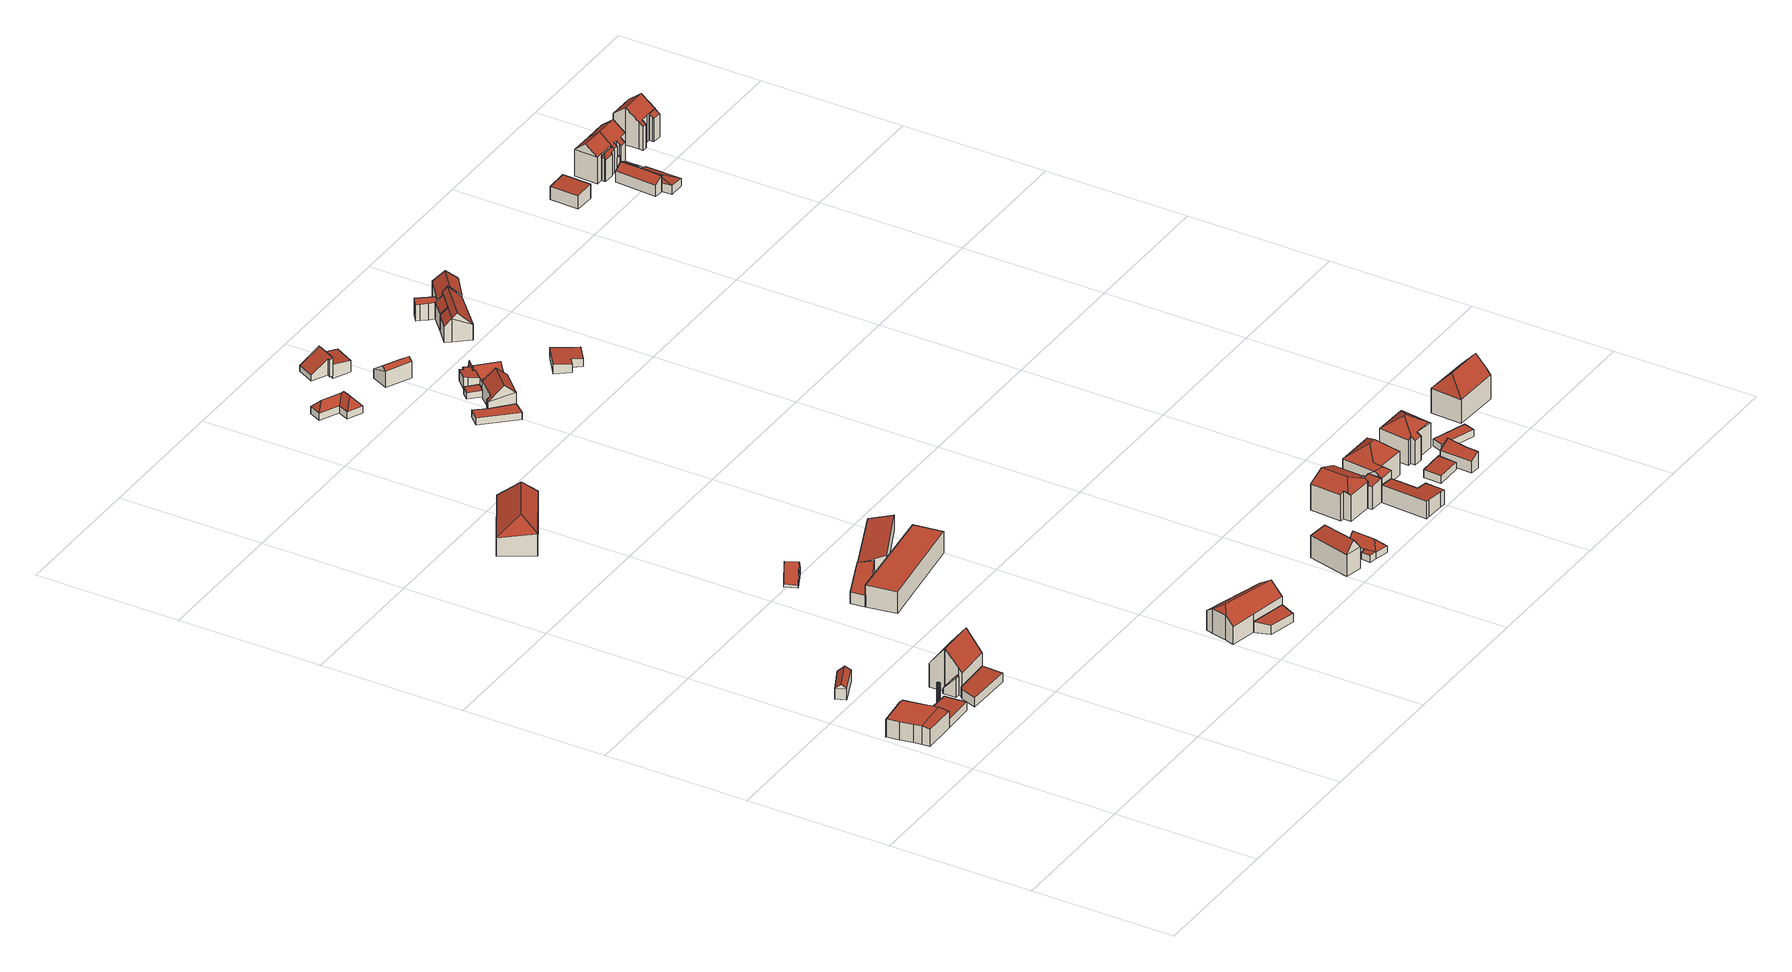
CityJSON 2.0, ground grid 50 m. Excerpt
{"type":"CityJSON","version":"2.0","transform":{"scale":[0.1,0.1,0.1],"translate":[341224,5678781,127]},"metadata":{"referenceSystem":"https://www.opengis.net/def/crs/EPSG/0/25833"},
"CityObjects":{
"building1":{"type":"Building","attributes":{"Gemeindeschluessel":14729160,"Geometrietyp2DReferenz":"3000","function":"31001_9998","roofType":"9999"},"children":["building1-1","building1-2"]},
"building1-1":{"type":"BuildingPart","attributes":{"Dachtyp_tdc":"tdcCutGableRoof","Dachneigung":0.844,"QualitaetDacherkennung":66,"Geometrietyp2DReferenz":"3000","roofType":"9999","measuredHeight":6.69},"parents":["building1"],"geometry":[{"type":"MultiSurface","lod":"2","boundaries":[[[0,1,2,3,4]],[[1,5,6,2]],[[5,7,8,6]],[[7,9,10,8]],[[9,11,12,10]],[[11,13,14,12]],[[13,15,16,14]],[[15,17,18,16]],[[17,19,20,21,18]],[[17,15,13,11]],[[5,1,0,22]],[[11,9,7,5,22,19,17]],[[3,2,6,8,10,12,14,16,18,21,23]],[[24,20,19,22]],[[23,21,20,24]],[[0,4,24,22]],[[23,24,4,3]]],"semantics":{"surfaces":[{"type":"WallSurface"},{"type":"RoofSurface"},{"type":"GroundSurface"},{"type":"ClosureSurface"}],"values":[0,0,0,0,0,0,0,0,0,1,1,1,2,0,3,0,3]}}]},
"building1-2":{"type":"BuildingPart","attributes":{"Dachtyp_tdc":"tdcPolyFlatRoof","Dachneigung":7.13,"QualitaetDacherkennung":91,"Geometrietyp2DReferenz":"3000","roofType":"2100","measuredHeight":4},"parents":["building1"],"geometry":[{"type":"MultiSurface","lod":"2","boundaries":[[[20,25,26,21]],[[25,27,28,26]],[[27,4,3,28]],[[27,25,20,24,4]],[[3,23,21,26,28]],[[21,23,24,20]],[[23,3,4,24]]],"semantics":{"surfaces":[{"type":"WallSurface"},{"type":"RoofSurface"},{"type":"GroundSurface"},{"type":"ClosureSurface"}],"values":[0,0,0,1,2,3,3]}}]},
"building2":{"type":"Building","attributes":{"BodenHoehe":128.63,"gemHoehe":0,"BauwerkHoehe":8,"Breite":1,"Gemeindeschluessel":"14729160","Geometrietyp2DReferenz":"3000","function":"51002_1290","measuredHeight":8},"geometry":[{"type":"MultiSurface","lod":"2","boundaries":[[[29,30,31]],[[29,31,32]],[[29,32,33]],[[29,33,34]],[[29,34,35]],[[29,35,36]],[[29,36,37]],[[29,37,38]],[[29,38,39]],[[29,39,40]],[[29,40,41]],[[29,42,43]],[[29,43,44]],[[29,44,45]],[[29,45,30]],[[29,46,47]],[[29,47,48]],[[29,48,42]],[[47,49,50]],[[46,29,51]],[[46,51,49]],[[29,41,52]],[[29,52,51]],[[41,40,53]],[[41,53,52]],[[40,39,54]],[[40,54,53]],[[39,38,55]],[[39,55,54]],[[38,37,56]],[[38,56,55]],[[37,36,57]],[[37,57,56]],[[36,35,58]],[[36,58,57]],[[35,34,59]],[[35,59,58]],[[34,33,60]],[[34,60,59]],[[33,32,61]],[[33,61,60]],[[32,31,62]],[[32,62,61]],[[31,30,63]],[[31,63,62]],[[30,45,64]],[[30,64,63]],[[45,44,65]],[[45,65,64]],[[44,43,66]],[[44,66,65]],[[43,42,67]],[[43,67,66]],[[42,48,68]],[[42,68,67]],[[48,47,50]],[[48,50,68]],[[47,46,49]],[[68,50,49]],[[68,49,51]],[[68,51,52]],[[68,52,53]],[[68,53,54]],[[68,54,55]],[[68,55,56]],[[68,56,57]],[[68,57,58]],[[68,58,59]],[[68,59,60]],[[68,60,61]],[[68,61,62]],[[68,62,63]],[[68,63,64]],[[68,64,65]],[[68,65,66]],[[68,66,67]]],"semantics":{"surfaces":[{"type":"RoofSurface"},{"type":"WallSurface"},{"type":"GroundSurface"}],"values":[0,0,0,0,0,0,0,0,0,0,0,0,0,0,0,0,0,0,1,1,1,1,1,1,1,1,1,1,1,1,1,1,1,1,1,1,1,1,1,1,1,1,1,1,1,1,1,1,1,1,1,1,1,1,1,1,1,1,2,2,2,2,2,2,2,2,2,2,2,2,2,2,2,2,2,2]}}]},
"building3":{"type":"Building","attributes":{"Dachtyp_tdc":"tdcGableRoof","Gemeindeschluessel":14729160,"Dachneigung":38.6,"QualitaetDacherkennung":71,"Geometrietyp2DReferenz":"3000","function":"31001_9998","roofType":"3100","measuredHeight":5.24},"geometry":[{"type":"MultiSurface","lod":"2","boundaries":[[[69,70,71,72]],[[70,73,74,71]],[[73,75,76,74]],[[75,69,72,76]],[[73,70,77]],[[69,75,78]],[[70,69,78,77]],[[75,73,77,78]],[[72,71,74,76]]],"semantics":{"surfaces":[{"type":"WallSurface"},{"type":"RoofSurface"},{"type":"GroundSurface"}],"values":[0,0,0,0,0,0,1,1,2]}}]},
"building4":{"type":"Building","attributes":{"Dachtyp_tdc":"tdcGableRoof","Gemeindeschluessel":14729160,"Dachneigung":51.93,"QualitaetDacherkennung":9,"Geometrietyp2DReferenz":"3000","function":"31001_9998","roofType":"3100","measuredHeight":7.15},"geometry":[{"type":"MultiSurface","lod":"2","boundaries":[[[79,80,81,82]],[[80,83,84,81]],[[83,85,86,84]],[[85,79,82,86]],[[83,80,87]],[[79,85,88]],[[80,79,88,87]],[[85,83,87,88]],[[82,81,84,86]]],"semantics":{"surfaces":[{"type":"WallSurface"},{"type":"RoofSurface"},{"type":"GroundSurface"}],"values":[0,0,0,0,0,0,1,1,2]}}]},
"building5":{"type":"Building","attributes":{"Dachtyp_tdc":"tdcPolyFlatRoof","Gemeindeschluessel":14729160,"Dachneigung":2.95,"QualitaetDacherkennung":81,"Geometrietyp2DReferenz":"3000","function":"31001_9998","roofType":"2100","measuredHeight":3.6},"geometry":[{"type":"MultiSurface","lod":"2","boundaries":[[[89,90,91,92]],[[90,93,94,91]],[[93,95,96,94]],[[95,97,98,96]],[[97,99,100,98]],[[99,89,92,100]],[[99,97,95,93,90,89]],[[92,91,94,96,98,100]]],"semantics":{"surfaces":[{"type":"WallSurface"},{"type":"RoofSurface"},{"type":"GroundSurface"}],"values":[0,0,0,0,0,0,1,2]}}]},
"building6":{"type":"Building","attributes":{"Dachtyp_tdc":"tdcGableRoof","Gemeindeschluessel":14729160,"Dachneigung":50.91,"QualitaetDacherkennung":40,"Geometrietyp2DReferenz":"3000","function":"31001_9998","roofType":"3100","measuredHeight":15.41},"geometry":[{"type":"MultiSurface","lod":"2","boundaries":[[[101,102,103,104]],[[102,105,106,103]],[[105,107,108,106]],[[107,109,110,108]],[[109,111,112,110]],[[111,113,114,112]],[[113,115,116,114]],[[115,101,104,116]],[[111,109,107,105,102]],[[102,101,115,113,111]],[[104,103,106,108,110,112,114,116]]],"semantics":{"surfaces":[{"type":"WallSurface"},{"type":"RoofSurface"},{"type":"GroundSurface"}],"values":[0,0,0,0,0,0,0,0,1,1,2]}}]},
"building7":{"type":"Building","attributes":{"Dachtyp_tdc":"tdcHipAndGableRoof","Gemeindeschluessel":14729160,"Dachneigung":33.12,"QualitaetDacherkennung":30,"Geometrietyp2DReferenz":"3000","function":"31001_9998","roofType":"5000","measuredHeight":11.39},"geometry":[{"type":"MultiSurface","lod":"2","boundaries":[[[117,118,119,120]],[[118,121,122,119]],[[121,123,124,122]],[[123,117,120,124]],[[121,118,125]],[[117,123,126]],[[118,117,126,125]],[[123,121,125,126]],[[120,119,122,124]]],"semantics":{"surfaces":[{"type":"WallSurface"},{"type":"RoofSurface"},{"type":"GroundSurface"}],"values":[0,0,0,0,1,0,1,1,2]}}]},
"building8":{"type":"Building","attributes":{"Dachtyp_tdc":"tdcGableRoof","Gemeindeschluessel":14729160,"Dachneigung":62.57,"QualitaetDacherkennung":7,"Geometrietyp2DReferenz":"3000","function":"31001_9998","roofType":"3100","measuredHeight":7.2},"geometry":[{"type":"MultiSurface","lod":"2","boundaries":[[[127,128,129,130]],[[128,131,132,129]],[[131,133,134,132]],[[133,127,130,134]],[[131,128,135]],[[127,133,136]],[[128,127,136,135]],[[133,131,135,136]],[[130,129,132,134]]],"semantics":{"surfaces":[{"type":"WallSurface"},{"type":"RoofSurface"},{"type":"GroundSurface"}],"values":[0,0,0,0,0,0,1,1,2]}}]},
"building9":{"type":"Building","attributes":{"Gemeindeschluessel":14729160,"Geometrietyp2DReferenz":"3000","function":"31001_3211","roofType":"9999"},"children":["building9-1","building9-2"]},
"building9-1":{"type":"BuildingPart","attributes":{"Dachtyp_tdc":"tdcGableAndHippedGRoof","Dachneigung":39.33,"QualitaetDacherkennung":55,"Geometrietyp2DReferenz":"3000","roofType":"9999","measuredHeight":10.84},"parents":["building9"],"geometry":[{"type":"MultiSurface","lod":"2","boundaries":[[[137,138,139,140]],[[138,141,142,143,139]],[[144,145,146,147,148]],[[145,149,150,146]],[[149,151,152,150]],[[151,153,154,152]],[[153,155,156,154]],[[155,137,140,156]],[[151,149,157]],[[149,145,144,141,138,157]],[[138,137,155,153,151,157]],[[140,139,143,147,146,150,152,154,156]],[[144,148,142,141]],[[148,147,143,142]]],"semantics":{"surfaces":[{"type":"WallSurface"},{"type":"RoofSurface"},{"type":"GroundSurface"},{"type":"ClosureSurface"}],"values":[0,0,0,0,0,0,0,0,1,1,1,2,0,3]}}]},
"building9-2":{"type":"BuildingPart","attributes":{"Dachtyp_tdc":"tdcPolyFlatRoof","Dachneigung":11.09,"QualitaetDacherkennung":62,"Geometrietyp2DReferenz":"3000","roofType":"2100","measuredHeight":4.04},"parents":["building9"],"geometry":[{"type":"MultiSurface","lod":"2","boundaries":[[[142,158,159,143]],[[158,160,161,159]],[[160,148,147,161]],[[160,158,142,148]],[[147,143,159,161]],[[143,147,148,142]]],"semantics":{"surfaces":[{"type":"WallSurface"},{"type":"RoofSurface"},{"type":"GroundSurface"},{"type":"ClosureSurface"}],"values":[0,0,0,1,2,3]}}]},
"building10":{"type":"Building","attributes":{"Gemeindeschluessel":14729160,"Geometrietyp2DReferenz":"3000","function":"31001_9998","roofType":"9999"},"children":["building10-1","building10-2","building10-3"]},
"building10-1":{"type":"BuildingPart","attributes":{"Dachtyp_tdc":"tdcPolyFlatRoof","Dachneigung":12.23,"QualitaetDacherkennung":84,"Geometrietyp2DReferenz":"3000","roofType":"2100","measuredHeight":5.34},"parents":["building10"],"geometry":[{"type":"MultiSurface","lod":"2","boundaries":[[[162,163,164,165,166]],[[167,168,169,170]],[[168,171,172,169]],[[171,162,166,172]],[[171,168,167,173,163,162]],[[166,165,170,169,172]],[[173,164,163]],[[167,170,165,164,173]]],"semantics":{"surfaces":[{"type":"WallSurface"},{"type":"RoofSurface"},{"type":"GroundSurface"},{"type":"ClosureSurface"}],"values":[0,0,0,0,1,2,0,3]}}]},
"building10-2":{"type":"BuildingPart","attributes":{"Dachtyp_tdc":"tdcPolyFlatRoof","Dachneigung":0,"QualitaetDacherkennung":18,"Geometrietyp2DReferenz":"3000","roofType":"1000","measuredHeight":4.14},"parents":["building10"],"geometry":[{"type":"MultiSurface","lod":"2","boundaries":[[[174,175,176,177]],[[175,178,167,170,176]],[[164,179,180,165]],[[179,164,173,178,175,174]],[[177,176,170,165,180]],[[173,167,178]],[[165,170,167,173,164]],[[177,180,179,174]]],"semantics":{"surfaces":[{"type":"WallSurface"},{"type":"RoofSurface"},{"type":"GroundSurface"},{"type":"ClosureSurface"}],"values":[0,0,0,1,2,0,3,3]}}]},
"building10-3":{"type":"BuildingPart","attributes":{"Dachtyp_tdc":"tdcPolyFlatRoof","Dachneigung":0,"QualitaetDacherkennung":35,"Geometrietyp2DReferenz":"3000","roofType":"1000","measuredHeight":7.8},"parents":["building10"],"geometry":[{"type":"MultiSurface","lod":"2","boundaries":[[[181,182,183,184]],[[182,185,186,183]],[[185,187,174,177,186]],[[188,181,184,180,179]],[[188,187,185,182,181]],[[184,183,186,177,180]],[[179,174,187,188]],[[179,180,177,174]]],"semantics":{"surfaces":[{"type":"WallSurface"},{"type":"RoofSurface"},{"type":"GroundSurface"},{"type":"ClosureSurface"}],"values":[0,0,0,0,1,2,0,3]}}]},
"building11":{"type":"Building","attributes":{"Dachtyp_tdc":"tdcFreeFormRoof","Gemeindeschluessel":14729160,"Dachneigung":48.01,"QualitaetDacherkennung":46,"Geometrietyp2DReferenz":"3000","function":"31001_9998","roofType":"5000","measuredHeight":5.87},"geometry":[{"type":"MultiSurface","lod":"2","boundaries":[[[189,190,191,192]],[[190,193,194,191]],[[193,195,196,194]],[[195,197,198,196]],[[197,199,200,198]],[[199,189,192,200]],[[201,199,197]],[[202,201,197,195]],[[203,204,202,195,193]],[[203,193,190]],[[204,203,190,189]],[[201,202,204,189,199]],[[192,191,194,196,198,200]]],"semantics":{"surfaces":[{"type":"WallSurface"},{"type":"RoofSurface"},{"type":"GroundSurface"}],"values":[0,0,0,0,0,0,1,1,1,1,1,1,2]}}]},
"building12":{"type":"Building","attributes":{"Dachtyp_tdc":"tdcPolyFlatRoof","Gemeindeschluessel":14729160,"Dachneigung":33.61,"QualitaetDacherkennung":47,"Geometrietyp2DReferenz":"3000","function":"31001_9998","roofType":"2100","measuredHeight":6.56},"geometry":[{"type":"MultiSurface","lod":"2","boundaries":[[[205,206,207,208]],[[206,209,210,207]],[[209,211,212,210]],[[211,213,214,212]],[[213,215,216,214]],[[215,217,218,216]],[[217,205,208,218]],[[217,215,213,211,209,206,205]],[[208,207,210,212,214,216,218]]],"semantics":{"surfaces":[{"type":"WallSurface"},{"type":"RoofSurface"},{"type":"GroundSurface"}],"values":[0,0,0,0,0,0,0,1,2]}}]},
"building13":{"type":"Building","attributes":{"Dachtyp_tdc":"tdcPolyFlatRoof","Gemeindeschluessel":14729160,"Dachneigung":6.33,"QualitaetDacherkennung":71,"Geometrietyp2DReferenz":"3000","function":"31001_9998","roofType":"2100","measuredHeight":4.9},"geometry":[{"type":"MultiSurface","lod":"2","boundaries":[[[219,220,221,222]],[[220,223,224,221]],[[223,225,226,224]],[[225,227,228,226]],[[227,219,222,228]],[[227,225,223,220,219]],[[222,221,224,226,228]]],"semantics":{"surfaces":[{"type":"WallSurface"},{"type":"RoofSurface"},{"type":"GroundSurface"}],"values":[0,0,0,0,0,1,2]}}]},
"building14":{"type":"Building","attributes":{"Dachtyp_tdc":"tdcHipAndGableRoof","Gemeindeschluessel":14729160,"Dachneigung":52.99,"QualitaetDacherkennung":74,"Geometrietyp2DReferenz":"3000","function":"31001_9998","roofType":"5000","measuredHeight":11.63},"geometry":[{"type":"MultiSurface","lod":"2","boundaries":[[[229,230,231,232]],[[230,233,234,231]],[[233,235,236,234]],[[235,229,232,236]],[[233,230,237]],[[229,235,238]],[[230,229,238,237]],[[235,233,237,238]],[[232,231,234,236]]],"semantics":{"surfaces":[{"type":"WallSurface"},{"type":"RoofSurface"},{"type":"GroundSurface"}],"values":[0,0,0,0,1,0,1,1,2]}}]},
"building15":{"type":"Building","attributes":{"Dachtyp_tdc":"tdcGableRoof","Gemeindeschluessel":14729160,"Dachneigung":36.57,"QualitaetDacherkennung":8,"Geometrietyp2DReferenz":"3000","function":"31001_9998","roofType":"3100","measuredHeight":6.92},"geometry":[{"type":"MultiSurface","lod":"2","boundaries":[[[239,240,241,242]],[[240,243,244,241]],[[243,245,246,244]],[[245,239,242,246]],[[243,240,247]],[[239,245,248]],[[240,239,248,247]],[[245,243,247,248]],[[242,241,244,246]]],"semantics":{"surfaces":[{"type":"WallSurface"},{"type":"RoofSurface"},{"type":"GroundSurface"}],"values":[0,0,0,0,0,0,1,1,2]}}]},
"building16":{"type":"Building","attributes":{"Gemeindeschluessel":14729160,"Geometrietyp2DReferenz":"3000","function":"31001_9998","roofType":"9999"},"children":["building16-1","building16-2"]},
"building16-1":{"type":"BuildingPart","attributes":{"Dachtyp_tdc":"tdcPolyFlatRoof","Dachneigung":3.21,"QualitaetDacherkennung":92,"Geometrietyp2DReferenz":"3000","roofType":"2100","measuredHeight":2.56},"parents":["building16"],"geometry":[{"type":"MultiSurface","lod":"2","boundaries":[[[249,250,251,252,253]],[[250,254,255,251]],[[254,256,257,258,255]],[[254,250,249,256]],[[258,252,251,255]],[[253,257,256,249]],[[253,252,258,257]]],"semantics":{"surfaces":[{"type":"WallSurface"},{"type":"RoofSurface"},{"type":"GroundSurface"},{"type":"ClosureSurface"}],"values":[0,0,0,1,2,0,3]}}]},
"building16-2":{"type":"BuildingPart","attributes":{"Dachtyp_tdc":"tdcFreeFormRoof","Dachneigung":48.12,"QualitaetDacherkennung":33,"Geometrietyp2DReferenz":"3000","roofType":"5000","measuredHeight":5.44},"parents":["building16"],"geometry":[{"type":"MultiSurface","lod":"2","boundaries":[[[259,253,252,260]],[[257,261,262,258]],[[261,263,264,262]],[[263,259,260,264]],[[265,261,257,253,266]],[[266,253,259]],[[259,263,265,266]],[[261,265,263]],[[260,252,258,262,264]],[[258,252,253,257]]],"semantics":{"surfaces":[{"type":"WallSurface"},{"type":"RoofSurface"},{"type":"GroundSurface"},{"type":"ClosureSurface"}],"values":[0,0,0,0,1,1,1,0,2,3]}}]},
"building17":{"type":"Building","attributes":{"Dachtyp_tdc":"tdcPolyFlatRoof","Gemeindeschluessel":14729160,"Dachneigung":0,"QualitaetDacherkennung":52,"Geometrietyp2DReferenz":"3000","function":"31001_9998","roofType":"1000","measuredHeight":2.46},"geometry":[{"type":"MultiSurface","lod":"2","boundaries":[[[267,268,269,270]],[[268,271,272,269]],[[271,273,274,272]],[[273,275,276,274]],[[275,267,270,276]],[[275,273,271,268,267]],[[270,269,272,274,276]]],"semantics":{"surfaces":[{"type":"WallSurface"},{"type":"RoofSurface"},{"type":"GroundSurface"}],"values":[0,0,0,0,0,1,2]}}]},
"building18":{"type":"Building","attributes":{"Dachtyp_tdc":"tdcPolyFlatRoof","Gemeindeschluessel":14729160,"Dachneigung":7.31,"QualitaetDacherkennung":40,"Geometrietyp2DReferenz":"3000","function":"31001_9998","roofType":"2100","measuredHeight":2.64},"geometry":[{"type":"MultiSurface","lod":"2","boundaries":[[[277,278,279,280]],[[278,281,282,279]],[[281,283,284,282]],[[283,285,286,284]],[[285,277,280,286]],[[285,283,281,278,277]],[[280,279,282,284,286]]],"semantics":{"surfaces":[{"type":"WallSurface"},{"type":"RoofSurface"},{"type":"GroundSurface"}],"values":[0,0,0,0,0,1,2]}}]},
"building19":{"type":"Building","attributes":{"Dachtyp_tdc":"tdcFreeFormRoof","Gemeindeschluessel":14729160,"Dachneigung":42.38,"QualitaetDacherkennung":74,"Geometrietyp2DReferenz":"3000","function":"31001_9998","roofType":"5000","measuredHeight":9.74},"geometry":[{"type":"MultiSurface","lod":"2","boundaries":[[[287,288,289,272]],[[288,290,291,289]],[[290,292,293,291]],[[292,294,295,293]],[[294,296,274,295]],[[296,287,272,274]],[[296,294,297,298]],[[298,297,292,290,288,287]],[[287,296,298]],[[294,292,297]],[[272,289,291,293,295,274]]],"semantics":{"surfaces":[{"type":"WallSurface"},{"type":"RoofSurface"},{"type":"GroundSurface"}],"values":[0,0,0,0,0,0,1,1,0,0,2]}}]},
"building20":{"type":"Building","attributes":{"Dachtyp_tdc":"tdcPolyFlatRoof","Gemeindeschluessel":14729160,"Dachneigung":11.27,"QualitaetDacherkennung":70,"Geometrietyp2DReferenz":"3000","function":"31001_9998","roofType":"2100","measuredHeight":4.08},"geometry":[{"type":"MultiSurface","lod":"2","boundaries":[[[299,300,301,302]],[[300,303,304,301]],[[303,305,306,304]],[[305,307,308,306]],[[307,309,310,308]],[[309,311,312,310]],[[311,313,314,312]],[[313,315,316,314]],[[315,317,318,316]],[[317,319,320,318]],[[319,299,302,320]],[[319,317,315,313,311,309,307,305,303,300,299]],[[302,301,304,306,308,310,312,314,316,318,320]]],"semantics":{"surfaces":[{"type":"WallSurface"},{"type":"RoofSurface"},{"type":"GroundSurface"}],"values":[0,0,0,0,0,0,0,0,0,0,0,1,2]}}]},
"building21":{"type":"Building","attributes":{"Dachtyp_tdc":"tdcFreeFormRoof","Gemeindeschluessel":14729160,"Dachneigung":22.11,"QualitaetDacherkennung":50,"Geometrietyp2DReferenz":"3000","function":"31001_9998","roofType":"5000","measuredHeight":12.04},"geometry":[{"type":"MultiSurface","lod":"2","boundaries":[[[321,322,323,324]],[[321,325,326,327,328,322]],[[329,330,331,327,326,332,333,334]],[[335,328,327,331,336,337]],[[335,322,328]],[[325,332,326]],[[330,336,331]],[[323,338,339,340,341,342,343,344,345,346,324]],[[322,335,338,323]],[[335,337,339,338]],[[337,336,340,339]],[[336,330,341,340]],[[330,329,342,341]],[[329,334,343,342]],[[334,333,344,343]],[[333,332,345,344]],[[332,325,346,345]],[[325,321,324,346]]],"semantics":{"surfaces":[{"type":"WallSurface"},{"type":"RoofSurface"},{"type":"GroundSurface"}],"values":[0,1,1,1,0,0,0,2,0,0,0,0,0,0,0,0,0,0]}}]},
"building22":{"type":"Building","attributes":{"Gemeindeschluessel":14729160,"Geometrietyp2DReferenz":"3000","function":"31001_9998","roofType":"9999"},"children":["building22-1","building22-2","building22-3"]},
"building22-1":{"type":"BuildingPart","attributes":{"Dachtyp_tdc":"tdcFreeFormRoof","Dachneigung":82.55,"QualitaetDacherkennung":38,"Geometrietyp2DReferenz":"3000","roofType":"5000","measuredHeight":7.48},"parents":["building22"],"geometry":[{"type":"MultiSurface","lod":"2","boundaries":[[[347,348,349,350]],[[348,351,352,349]],[[351,353,354,355,352]],[[356,357,358,359]],[[357,347,350,358]],[[353,351,360]],[[351,348,347,357,360]],[[357,356,361,362,353,360]],[[350,349,352,355,363,359,358]],[[354,353,362]],[[359,363,361,356]],[[363,355,354,362,361]]],"semantics":{"surfaces":[{"type":"WallSurface"},{"type":"RoofSurface"},{"type":"GroundSurface"},{"type":"ClosureSurface"}],"values":[0,0,0,0,0,1,1,1,2,0,3,3]}}]},
"building22-2":{"type":"BuildingPart","attributes":{"Dachtyp_tdc":"tdcGableRoof","Dachneigung":47.93,"QualitaetDacherkennung":67,"Geometrietyp2DReferenz":"3000","roofType":"3100","measuredHeight":7.3},"parents":["building22"],"geometry":[{"type":"MultiSurface","lod":"2","boundaries":[[[364,365,366,367]],[[365,368,356,359,366]],[[354,369,370,355]],[[369,371,372,370]],[[371,373,374,372]],[[373,375,376,374]],[[375,377,378,376]],[[371,369,354,362,379]],[[379,368,365,364,377,375,373,371]],[[378,367,366,359,363,355,370,372,374,376]],[[367,378,377,364]],[[361,356,368,379]],[[363,359,356,361]],[[362,361,379]],[[363,361,362,354,355]]],"semantics":{"surfaces":[{"type":"WallSurface"},{"type":"RoofSurface"},{"type":"GroundSurface"},{"type":"ClosureSurface"}],"values":[0,0,0,0,0,0,0,1,1,2,3,0,3,0,3]}}]},
"building22-3":{"type":"BuildingPart","attributes":{"Dachtyp_tdc":"tdcPolyFlatRoof","Dachneigung":0,"QualitaetDacherkennung":45,"Geometrietyp2DReferenz":"3000","roofType":"1000","measuredHeight":5.16},"parents":["building22"],"geometry":[{"type":"MultiSurface","lod":"2","boundaries":[[[380,381,364,367,382]],[[383,384,385,378,377]],[[384,380,382,385]],[[384,383,381,380]],[[382,367,378,385]],[[377,364,381,383]],[[377,378,367,364]]],"semantics":{"surfaces":[{"type":"WallSurface"},{"type":"RoofSurface"},{"type":"GroundSurface"},{"type":"ClosureSurface"}],"values":[0,0,0,1,2,0,3]}}]},
"building23":{"type":"Building","attributes":{"Dachtyp_tdc":"tdcPolyFlatRoof","Gemeindeschluessel":14729160,"Dachneigung":4.35,"QualitaetDacherkennung":72,"Geometrietyp2DReferenz":"3000","function":"31001_9998","roofType":"2100","measuredHeight":8.54},"geometry":[{"type":"MultiSurface","lod":"2","boundaries":[[[386,387,388,389]],[[387,390,391,388]],[[390,392,393,391]],[[392,394,395,393]],[[394,396,397,395]],[[396,398,399,397]],[[398,400,401,399]],[[400,386,389,401]],[[400,398,396,394,392,390,387,386]],[[389,388,391,393,395,397,399,401]]],"semantics":{"surfaces":[{"type":"WallSurface"},{"type":"RoofSurface"},{"type":"GroundSurface"}],"values":[0,0,0,0,0,0,0,0,1,2]}}]},
"building24":{"type":"Building","attributes":{"Dachtyp_tdc":"tdcPolyFlatRoof","Gemeindeschluessel":14729160,"Dachneigung":5.79,"QualitaetDacherkennung":76,"Geometrietyp2DReferenz":"3000","function":"31001_9998","roofType":"2100","measuredHeight":6.33},"geometry":[{"type":"MultiSurface","lod":"2","boundaries":[[[402,403,404,405]],[[403,406,407,404]],[[406,408,409,407]],[[408,410,411,409]],[[410,412,413,411]],[[412,414,415,413]],[[414,416,417,415]],[[416,402,405,417]],[[416,414,412,410,408,406,403,402]],[[405,404,407,409,411,413,415,417]]],"semantics":{"surfaces":[{"type":"WallSurface"},{"type":"RoofSurface"},{"type":"GroundSurface"}],"values":[0,0,0,0,0,0,0,0,1,2]}}]},
"building25":{"type":"Building","attributes":{"Dachtyp_tdc":"tdcFreeFormRoof","Gemeindeschluessel":14729160,"Dachneigung":37.38,"QualitaetDacherkennung":28,"Geometrietyp2DReferenz":"3000","function":"31001_9998","roofType":"5000","measuredHeight":13.24},"geometry":[{"type":"MultiSurface","lod":"2","boundaries":[[[418,419,420,421]],[[419,422,423,420]],[[422,424,409,423]],[[424,425,407,409]],[[425,426,427,407]],[[426,428,429,427]],[[428,430,431,429]],[[430,418,421,431]],[[432,433,434,430,428]],[[435,436,432,428,426]],[[435,426,425]],[[436,435,425,424]],[[433,432,436,424,422]],[[437,434,433,422,419]],[[437,419,418]],[[434,437,418,430]],[[421,420,423,409,407,427,429,431]]],"semantics":{"surfaces":[{"type":"WallSurface"},{"type":"RoofSurface"},{"type":"GroundSurface"}],"values":[0,0,0,0,0,0,0,0,1,1,0,1,1,1,1,1,2]}}]},
"building26":{"type":"Building","attributes":{"Dachtyp_tdc":"tdcPolyFlatRoof","Gemeindeschluessel":14729160,"Dachneigung":4.2,"QualitaetDacherkennung":51,"Geometrietyp2DReferenz":"3000","function":"31001_9998","roofType":"2100","measuredHeight":3.51},"geometry":[{"type":"MultiSurface","lod":"2","boundaries":[[[438,439,440,441]],[[439,442,443,440]],[[442,444,445,443]],[[444,446,447,445]],[[446,448,449,447]],[[448,438,441,449]],[[448,446,444,442,439,438]],[[441,440,443,445,447,449]]],"semantics":{"surfaces":[{"type":"WallSurface"},{"type":"RoofSurface"},{"type":"GroundSurface"}],"values":[0,0,0,0,0,0,1,2]}}]},
"building27":{"type":"Building","attributes":{"Dachtyp_tdc":"tdcPolyFlatRoof","Gemeindeschluessel":14729160,"Dachneigung":45.49,"QualitaetDacherkennung":62,"Geometrietyp2DReferenz":"3000","function":"31001_9998","roofType":"2100","measuredHeight":8.17},"geometry":[{"type":"MultiSurface","lod":"2","boundaries":[[[450,451,452,453]],[[451,454,455,452]],[[454,456,457,455]],[[456,450,453,457]],[[456,454,451,450]],[[453,452,455,457]]],"semantics":{"surfaces":[{"type":"WallSurface"},{"type":"RoofSurface"},{"type":"GroundSurface"}],"values":[0,0,0,0,1,2]}}]},
"building28":{"type":"Building","attributes":{"Dachtyp_tdc":"tdcPolyFlatRoof","Gemeindeschluessel":14729160,"Dachneigung":3.45,"QualitaetDacherkennung":93,"Geometrietyp2DReferenz":"3000","function":"31001_9998","roofType":"2100","measuredHeight":2.95},"geometry":[{"type":"MultiSurface","lod":"2","boundaries":[[[458,459,460,461]],[[459,462,463,460]],[[462,464,465,463]],[[464,458,461,465]],[[464,462,459,458]],[[461,460,463,465]]],"semantics":{"surfaces":[{"type":"WallSurface"},{"type":"RoofSurface"},{"type":"GroundSurface"}],"values":[0,0,0,0,1,2]}}]},
"building29":{"type":"Building","attributes":{"Dachtyp_tdc":"tdcFreeFormRoof","Gemeindeschluessel":14729160,"Dachneigung":44.93,"QualitaetDacherkennung":73,"Geometrietyp2DReferenz":"3000","function":"31001_9998","roofType":"5000","measuredHeight":10.3},"geometry":[{"type":"MultiSurface","lod":"2","boundaries":[[[450,456,466,467]],[[456,468,469,466]],[[468,470,471,469]],[[470,472,473,471]],[[472,450,467,473]],[[474,468,456,450,475]],[[472,470,474,475]],[[470,468,474]],[[450,472,475]],[[467,466,469,471,473]]],"semantics":{"surfaces":[{"type":"WallSurface"},{"type":"RoofSurface"},{"type":"GroundSurface"}],"values":[0,0,0,0,0,1,1,0,0,2]}}]},
"building30":{"type":"Building","attributes":{"Dachtyp_tdc":"tdcPolyFlatRoof","Gemeindeschluessel":14729160,"Dachneigung":45.56,"QualitaetDacherkennung":68,"Geometrietyp2DReferenz":"3000","function":"31001_9998","roofType":"2100","measuredHeight":8.42},"geometry":[{"type":"MultiSurface","lod":"2","boundaries":[[[476,477,455,457]],[[477,478,479,455]],[[478,480,481,479]],[[480,476,457,481]],[[480,478,477,476]],[[457,455,479,481]]],"semantics":{"surfaces":[{"type":"WallSurface"},{"type":"RoofSurface"},{"type":"GroundSurface"}],"values":[0,0,0,0,1,2]}}]},
"building31":{"type":"Building","attributes":{"Dachtyp_tdc":"tdcPolyFlatRoof","Gemeindeschluessel":14729160,"Dachneigung":25.91,"QualitaetDacherkennung":55,"Geometrietyp2DReferenz":"3000","function":"31001_9998","roofType":"2100","measuredHeight":6.27},"geometry":[{"type":"MultiSurface","lod":"2","boundaries":[[[482,483,484,485]],[[483,486,487,484]],[[486,488,489,487]],[[488,490,491,489]],[[490,482,485,491]],[[490,488,486,483,482]],[[485,484,487,489,491]]],"semantics":{"surfaces":[{"type":"WallSurface"},{"type":"RoofSurface"},{"type":"GroundSurface"}],"values":[0,0,0,0,0,1,2]}}]},
"building32":{"type":"Building","attributes":{"Dachtyp_tdc":"tdcFreeFormRoof","Gemeindeschluessel":14729160,"Dachneigung":32.64,"QualitaetDacherkennung":68,"Geometrietyp2DReferenz":"3000","function":"31001_9998","roofType":"5000","measuredHeight":13.08},"geometry":[{"type":"MultiSurface","lod":"2","boundaries":[[[492,493,494,495]],[[493,496,497,494]],[[496,498,499,497]],[[498,500,501,499]],[[500,502,503,501]],[[502,504,505,503]],[[504,506,507,505]],[[506,492,495,507]],[[502,500,508,509,510]],[[511,498,496,493,512]],[[511,509,508,498]],[[510,509,511,512,492,506,504]],[[493,492,512]],[[500,498,508]],[[504,502,510]],[[495,494,497,499,501,503,505,507]]],"semantics":{"surfaces":[{"type":"WallSurface"},{"type":"RoofSurface"},{"type":"GroundSurface"}],"values":[0,0,0,0,0,0,0,0,1,1,1,1,0,0,0,2]}}]},
"building33":{"type":"Building","attributes":{"Gemeindeschluessel":14729160,"Geometrietyp2DReferenz":"3000","function":"31001_9998","roofType":"9999"},"children":["building33-1","building33-2"]},
"building33-1":{"type":"BuildingPart","attributes":{"Dachtyp_tdc":"tdcPolyFlatRoof","Dachneigung":0,"QualitaetDacherkennung":58,"Geometrietyp2DReferenz":"3000","roofType":"1000","measuredHeight":5.89},"parents":["building33"],"geometry":[{"type":"MultiSurface","lod":"2","boundaries":[[[513,514,515,516]],[[517,518,519,520]],[[518,521,522,519]],[[521,523,524,522]],[[523,525,526,524]],[[525,513,516,526]],[[525,523,521,518,517,514,513]],[[516,515,520,519,522,524,526]],[[520,515,514,517]]],"semantics":{"surfaces":[{"type":"WallSurface"},{"type":"RoofSurface"},{"type":"GroundSurface"},{"type":"ClosureSurface"}],"values":[0,0,0,0,0,0,1,2,3]}}]},
"building33-2":{"type":"BuildingPart","attributes":{"Dachtyp_tdc":"tdcGableRoof","Dachneigung":40.06,"QualitaetDacherkennung":60,"Geometrietyp2DReferenz":"3000","roofType":"3100","measuredHeight":10.13},"parents":["building33"],"geometry":[{"type":"MultiSurface","lod":"2","boundaries":[[[527,528,529,530]],[[528,531,532,529]],[[531,533,517,520,532]],[[534,535,536,515,514]],[[535,537,538,536]],[[537,539,540,538]],[[539,541,542,540]],[[541,527,530,542]],[[537,535,534,533,531,528,527]],[[527,541,539,537]],[[530,529,532,520,515,536,538,540,542]],[[534,514,517,533]],[[514,515,520,517]]],"semantics":{"surfaces":[{"type":"WallSurface"},{"type":"RoofSurface"},{"type":"GroundSurface"},{"type":"ClosureSurface"}],"values":[0,0,0,0,0,0,0,0,1,1,2,0,3]}}]},
"building34":{"type":"Building","attributes":{"Dachtyp_tdc":"tdcPolyFlatRoof","Gemeindeschluessel":14729160,"Dachneigung":0,"QualitaetDacherkennung":64,"Geometrietyp2DReferenz":"3000","function":"31001_9998","roofType":"1000","measuredHeight":2.54},"geometry":[{"type":"MultiSurface","lod":"2","boundaries":[[[543,544,545,546]],[[544,547,548,545]],[[547,549,550,548]],[[549,543,546,550]],[[549,547,544,543]],[[546,545,548,550]]],"semantics":{"surfaces":[{"type":"WallSurface"},{"type":"RoofSurface"},{"type":"GroundSurface"}],"values":[0,0,0,0,1,2]}}]},
"building35":{"type":"Building","attributes":{"Dachtyp_tdc":"tdcFreeFormRoof","Gemeindeschluessel":14729160,"Dachneigung":47.83,"QualitaetDacherkennung":74,"Geometrietyp2DReferenz":"3000","function":"31001_9998","roofType":"5000","measuredHeight":14.52},"geometry":[{"type":"MultiSurface","lod":"2","boundaries":[[[551,552,553,554]],[[552,555,556,553]],[[555,557,558,556]],[[557,559,560,558]],[[559,551,554,560]],[[561,552,551]],[[557,562,561,551,559]],[[561,562,555,552]],[[557,555,562]],[[554,553,556,558,560]]],"semantics":{"surfaces":[{"type":"WallSurface"},{"type":"RoofSurface"},{"type":"GroundSurface"}],"values":[0,0,0,0,0,1,1,1,0,2]}}]},
"building36":{"type":"Building","attributes":{"Dachtyp_tdc":"tdcPolyFlatRoof","Gemeindeschluessel":14729160,"Dachneigung":3.86,"QualitaetDacherkennung":84,"Geometrietyp2DReferenz":"3000","function":"31001_9998","roofType":"2100","measuredHeight":5.24},"geometry":[{"type":"MultiSurface","lod":"2","boundaries":[[[563,564,565,566]],[[564,567,568,565]],[[567,569,570,568]],[[569,563,566,570]],[[569,567,564,563]],[[566,565,568,570]]],"semantics":{"surfaces":[{"type":"WallSurface"},{"type":"RoofSurface"},{"type":"GroundSurface"}],"values":[0,0,0,0,1,2]}}]},
"building37":{"type":"Building","attributes":{"Dachtyp_tdc":"tdcPolyFlatRoof","Gemeindeschluessel":14729160,"Dachneigung":29.68,"QualitaetDacherkennung":60,"Geometrietyp2DReferenz":"3000","function":"31001_9998","roofType":"2100","measuredHeight":5.92},"geometry":[{"type":"MultiSurface","lod":"2","boundaries":[[[571,572,573,574]],[[572,575,576,573]],[[575,577,578,576]],[[577,579,580,578]],[[579,571,574,580]],[[579,577,575,572,571]],[[574,573,576,578,580]]],"semantics":{"surfaces":[{"type":"WallSurface"},{"type":"RoofSurface"},{"type":"GroundSurface"}],"values":[0,0,0,0,0,1,2]}}]},
"building38":{"type":"Building","attributes":{"Gemeindeschluessel":14729160,"Geometrietyp2DReferenz":"3000","function":"31001_9998","roofType":"9999"},"children":["building38-1","building38-2"]},
"building38-1":{"type":"BuildingPart","attributes":{"Dachtyp_tdc":"tdcGableRoof","Dachneigung":38.89,"QualitaetDacherkennung":89,"Geometrietyp2DReferenz":"3000","roofType":"3100","measuredHeight":12.99},"parents":["building38"],"geometry":[{"type":"MultiSurface","lod":"2","boundaries":[[[581,582,583,584]],[[582,585,586,583]],[[585,587,588,586]],[[587,589,590,591,588]],[[589,592,593,582,581]],[[594,595,593,592]],[[585,595,594,587]],[[582,593,595,585]],[[587,594,592,589]],[[583,586,588,591,584]],[[584,596,590,589,581]],[[584,591,590,596]]],"semantics":{"surfaces":[{"type":"WallSurface"},{"type":"RoofSurface"},{"type":"GroundSurface"},{"type":"ClosureSurface"}],"values":[0,0,0,0,1,1,0,0,0,2,0,3]}}]},
"building38-2":{"type":"BuildingPart","attributes":{"Dachtyp_tdc":"tdcFreeFormRoof","Dachneigung":65.84,"QualitaetDacherkennung":24,"Geometrietyp2DReferenz":"3000","roofType":"5000","measuredHeight":9.62},"parents":["building38"],"geometry":[{"type":"MultiSurface","lod":"2","boundaries":[[[597,598,599,600]],[[598,601,602,599]],[[601,603,604,602]],[[603,605,584,604]],[[605,596,584]],[[590,606,607,591]],[[606,597,600,607]],[[596,605,603,608]],[[603,601,598,597,606,609,608]],[[606,590,609]],[[590,596,608,609]],[[600,599,602,604,584,591,607]],[[590,591,584,596]]],"semantics":{"surfaces":[{"type":"WallSurface"},{"type":"RoofSurface"},{"type":"GroundSurface"},{"type":"ClosureSurface"}],"values":[0,0,0,0,0,0,0,1,1,1,1,2,3]}}]},
"building39":{"type":"Building","attributes":{"Gemeindeschluessel":14729160,"Geometrietyp2DReferenz":"3000","function":"31001_9998","roofType":"9999"},"children":["building39-1","building39-2"]},
"building39-1":{"type":"BuildingPart","attributes":{"Dachtyp_tdc":"tdcPolyFlatRoof","Dachneigung":31.18,"QualitaetDacherkennung":97,"Geometrietyp2DReferenz":"3000","roofType":"2100","measuredHeight":5.91},"parents":["building39"],"geometry":[{"type":"MultiSurface","lod":"2","boundaries":[[[610,611,612,613,614]],[[615,616,617,618,619]],[[616,610,614,617]],[[616,615,611,610]],[[614,613,620,618,617]],[[619,621,612,611,615]],[[619,618,620,621]],[[621,620,613,612]]],"semantics":{"surfaces":[{"type":"WallSurface"},{"type":"RoofSurface"},{"type":"GroundSurface"},{"type":"ClosureSurface"}],"values":[0,0,0,1,2,0,3,3]}}]},
"building39-2":{"type":"BuildingPart","attributes":{"Dachtyp_tdc":"tdcHipAndGableRoof","Dachneigung":21.09,"QualitaetDacherkennung":36,"Geometrietyp2DReferenz":"3000","roofType":"5000","measuredHeight":3.93},"parents":["building39"],"geometry":[{"type":"MultiSurface","lod":"2","boundaries":[[[612,622,623,613]],[[622,624,625,623]],[[624,626,627,625]],[[626,628,629,627]],[[628,630,631,629]],[[630,619,618,631]],[[626,624,632]],[[624,622,612,621,632]],[[621,619,630,628,626,632]],[[618,620,613,623,625,627,629,631]],[[620,618,619,621]],[[612,613,620,621]]],"semantics":{"surfaces":[{"type":"WallSurface"},{"type":"RoofSurface"},{"type":"GroundSurface"},{"type":"ClosureSurface"}],"values":[0,0,0,0,0,0,1,1,1,2,3,3]}}]},
"building40":{"type":"Building","attributes":{"Dachtyp_tdc":"tdcPolyFlatRoof","Gemeindeschluessel":14729160,"Dachneigung":0,"QualitaetDacherkennung":20,"Geometrietyp2DReferenz":"3000","function":"31001_9998","roofType":"1000","measuredHeight":4.6},"geometry":[{"type":"MultiSurface","lod":"2","boundaries":[[[633,634,635,636]],[[634,637,638,635]],[[637,639,640,638]],[[639,633,636,640]],[[639,637,634,633]],[[636,635,638,640]]],"semantics":{"surfaces":[{"type":"WallSurface"},{"type":"RoofSurface"},{"type":"GroundSurface"}],"values":[0,0,0,0,1,2]}}]},
"building41":{"type":"Building","attributes":{"Dachtyp_tdc":"tdcGableRoof","Gemeindeschluessel":14729160,"Dachneigung":39.54,"QualitaetDacherkennung":87,"Geometrietyp2DReferenz":"3000","function":"31001_9998","roofType":"3100","measuredHeight":13},"geometry":[{"type":"MultiSurface","lod":"2","boundaries":[[[641,642,643,644]],[[642,645,636,643]],[[645,646,640,636]],[[646,647,638,640]],[[647,648,635,638]],[[648,649,607,635]],[[649,589,591,607]],[[589,592,650,591]],[[592,594,588,650]],[[594,651,652,588]],[[651,653,654,652]],[[653,655,656,654]],[[655,657,658,656]],[[657,641,644,658]],[[653,651,594,592]],[[592,589,649,648,647,646,645,642,641,657,655,653]],[[644,643,636,640,638,635,607,591,650,588,652,654,656,658]]],"semantics":{"surfaces":[{"type":"WallSurface"},{"type":"RoofSurface"},{"type":"GroundSurface"}],"values":[0,0,0,0,0,0,0,0,0,0,0,0,0,0,1,1,2]}}]},
"building42":{"type":"Building","attributes":{"Gemeindeschluessel":14729160,"Geometrietyp2DReferenz":"3000","function":"31001_9998","roofType":"9999"},"children":["building42-1","building42-2"]},
"building42-1":{"type":"BuildingPart","attributes":{"Dachtyp_tdc":"tdcPolyFlatRoof","Dachneigung":36.57,"QualitaetDacherkennung":74,"Geometrietyp2DReferenz":"3000","roofType":"2100","measuredHeight":9.58},"parents":["building42"],"geometry":[{"type":"MultiSurface","lod":"2","boundaries":[[[659,660,661,662]],[[660,663,664,661]],[[663,665,666,664]],[[665,667,668,666]],[[667,665,663,660,659]],[[662,661,664,666,668]],[[662,668,667,659]]],"semantics":{"surfaces":[{"type":"WallSurface"},{"type":"RoofSurface"},{"type":"GroundSurface"},{"type":"ClosureSurface"}],"values":[0,0,0,0,1,2,3]}}]},
"building42-2":{"type":"BuildingPart","attributes":{"Dachtyp_tdc":"tdcGableRoof","Dachneigung":38.29,"QualitaetDacherkennung":86,"Geometrietyp2DReferenz":"3000","roofType":"3100","measuredHeight":13.46},"parents":["building42"],"geometry":[{"type":"MultiSurface","lod":"2","boundaries":[[[669,670,671,672]],[[670,673,674,671]],[[673,675,676,674]],[[675,677,678,676]],[[677,679,680,678]],[[679,681,682,680]],[[681,683,684,682]],[[683,685,686,684]],[[685,687,659,662,686]],[[688,669,672,668,667]],[[685,683,681,679]],[[679,677,675,673,670,669,688,687,685]],[[672,671,674,676,678,680,682,684,686,662,668]],[[667,659,687,688]],[[667,668,662,659]]],"semantics":{"surfaces":[{"type":"WallSurface"},{"type":"RoofSurface"},{"type":"GroundSurface"},{"type":"ClosureSurface"}],"values":[0,0,0,0,0,0,0,0,0,0,1,1,2,0,3]}}]}
},
"vertices":[
[145,667,77],[28,664,78],[28,664,18],[145,667,18],[145,667,49],[24,690,85],[24,690,18],[20,718,84],[20,718,18],[12,763,83],[12,763,18],[6,805,83],[6,805,18],[5,808,81],[5,808,18],[120,826,73],[120,826,18],[121,816,83],[121,816,18],[134,739,84],[134,739,58],[134,739,18],[140,701,85],[140,701,18],[140,701,53],
[239,739,57],[239,739,18],[256,669,49],[256,669,18],
[246,762,96],[237,763,96],[237,762,96],[237,760,96],[237,759,96],[238,757,96],[239,756,96],[241,756,96],[242,756,96],[244,756,96],[245,757,96],[246,759,96],[246,760,96],[242,766,96],[241,766,96],[239,765,96],[238,764,96],[246,763,96],[245,764,96],[244,765,96],[246,763,16],[245,764,16],[246,762,16],[246,760,16],[246,759,16],[245,757,16],[244,756,16],[242,756,16],[241,756,16],[239,756,16],[238,757,16],[237,759,16],[237,760,16],[237,762,16],[237,763,16],[238,764,16],[239,765,16],[241,766,16],[242,766,16],[244,765,16],
[225,1057,55],[127,1016,57],[127,1016,16],[225,1057,16],[112,1050,53],[112,1050,16],[205,1095,51],[205,1095,16],[120,1032,69],[216,1075,69],
[303,781,34],[317,782,34],[317,782,17],[303,781,17],[319,735,85],[319,735,17],[305,735,85],[305,735,17],[319,740,88],[305,739,88],
[288,660,49],[306,714,52],[306,714,17],[288,660,17],[314,723,53],[314,723,17],[320,723,53],[320,723,17],[449,728,53],[449,728,17],[451,657,49],[451,657,17],
[451,840,102],[450,785,171],[450,785,16],[451,840,16],[449,728,99],[449,728,16],[320,723,98],[320,723,16],[319,735,113],[319,735,16],[317,781,171],[317,781,16],[317,782,170],[317,782,16],[315,836,101],[315,836,16],
[507,2323,132],[299,2203,132],[299,2203,52],[507,2323,52],[236,2312,117],[236,2312,52],[444,2432,117],[444,2432,52],[322,2275,166],[481,2367,166],
[605,1467,15],[586,1507,18],[586,1507,7],[605,1467,7],[652,1541,32],[652,1541,7],[675,1500,31],[675,1500,7],[615,1522,79],[635,1481,79],
[1215,185,107],[1207,155,128],[1207,155,19],[1215,185,19],[1195,110,89],[1195,110,60],[1195,110,19],[1070,138,84],[983,158,81],[983,158,19],[1070,138,19],[1070,138,59],[991,190,108],[991,190,19],[1004,242,107],[1004,242,19],[1011,268,90],[1011,268,19],[1219,201,96],[1219,201,19],[1021,206,128],
[1182,63,50],[1182,63,19],[1090,87,50],[1090,87,19],
[826,1284,60],[800,1313,52],[800,1313,48],[800,1313,7],[826,1284,7],[763,1352,41],[998,1452,43],[998,1452,7],[763,1352,7],[1033,1379,60],[1033,1379,7],[786,1327,48],
[617,1237,48],[609,1286,48],[609,1286,7],[617,1237,7],[763,1352,48],[671,1244,48],[671,1244,7],
[982,1284,85],[996,1184,85],[996,1184,7],[982,1284,7],[634,1134,85],[634,1134,7],[617,1237,85],[671,1244,85],
[491,2988,278],[454,2909,278],[454,2909,252],[491,2988,252],[402,2933,278],[402,2933,252],[419,2971,278],[419,2971,252],[352,3002,278],[352,3002,252],[372,3044,278],[372,3044,252],[383,3013,304],[450,2982,304],[440,2947,310],[453,2975,310],
[580,3098,310],[586,3108,310],[586,3108,251],[580,3098,251],[533,3136,270],[533,3136,251],[563,3194,270],[563,3194,251],[625,3161,317],[625,3161,251],[595,3103,317],[595,3103,251],[589,3093,317],[589,3093,251],
[589,3093,292],[595,3103,292],[595,3103,243],[589,3093,243],[625,3161,292],[625,3161,243],[682,3131,285],[682,3131,243],[646,3063,285],[646,3063,243],
[1493,58,90],[1530,206,91],[1530,206,13],[1493,58,13],[1588,192,90],[1588,192,13],[1552,44,90],[1552,44,13],[1551,169,130],[1523,51,130],
[736,2901,284],[649,2942,284],[649,2942,225],[736,2901,225],[677,3000,257],[677,3000,225],[763,2960,257],[763,2960,225],[656,2956,294],[743,2915,294],
[1620,30,40],[1596,35,39],[1596,35,14],[1620,30,14],[1620,30,37],[1598,68,38],[1598,68,14],[1620,68,38],[1620,68,37],[1620,68,14],
[1669,19,37],[1669,19,14],[1620,129,37],[1620,129,14],[1675,125,37],[1675,125,14],[1648,127,68],[1645,50,66],
[845,2738,72],[878,2773,72],[878,2773,47],[845,2738,47],[910,2735,72],[910,2735,47],[976,2674,72],[976,2674,47],[943,2635,72],[943,2635,47],
[925,2819,92],[946,2842,96],[946,2842,70],[925,2819,70],[956,2832,96],[956,2832,70],[982,2807,96],[982,2807,70],[960,2785,92],[960,2785,70],
[910,2735,96],[919,2745,96],[919,2745,47],[928,2737,107],[928,2737,47],[988,2802,105],[988,2802,47],[1048,2748,113],[1048,2748,47],[976,2674,113],[1020,2772,145],[949,2699,145],
[982,2807,119],[956,2832,126],[956,2832,88],[982,2807,88],[946,2842,129],[946,2842,88],[979,2876,129],[979,2876,88],[989,2867,126],[989,2867,88],[999,2877,126],[999,2877,88],[1019,2859,120],[1019,2859,88],[1005,2844,120],[1005,2844,88],[1012,2838,119],[1012,2838,88],[1008,2834,119],[1008,2834,88],[991,2817,119],[991,2817,88],
[1852,195,108],[1763,200,108],[1763,200,14],[1852,195,14],[1857,195,108],[1857,208,115],[1813,242,134],[1764,211,114],[1876,225,108],[1882,332,108],[1818,336,134],[1858,223,115],[1878,222,108],[1878,225,108],[1765,228,114],[1757,339,108],[1750,229,108],[1765,228,14],[1750,229,14],[1757,339,14],[1882,332,14],[1876,225,14],[1878,225,14],[1878,222,14],[1858,223,14],[1857,195,14],
[1005,2844,85],[1019,2859,85],[1019,2859,46],[1005,2844,46],[1047,2887,85],[1047,2887,46],[1053,2881,85],[1053,2881,82],[1053,2881,46],[1012,2838,85],[1008,2841,120],[1008,2841,46],[1012,2838,46],[1047,2881,121],[1032,2858,85],[1051,2879,85],[1032,2858,46],
[999,2825,67],[1008,2834,81],[1008,2834,46],[999,2825,46],[1012,2838,87],[1115,2822,81],[1115,2822,46],[1094,2798,119],[1094,2798,46],[1072,2772,81],[1072,2772,46],[1062,2763,67],[1062,2763,46],[1031,2794,67],[1031,2794,46],[1032,2858,119],
[991,2817,97],[999,2825,97],[991,2817,46],[1031,2794,97],[1023,2786,97],[1023,2786,46],
[1851,178,97],[1852,195,97],[1852,195,16],[1851,178,16],[1857,195,97],[1857,195,16],[1858,223,97],[1858,223,16],[1878,222,99],[1878,222,16],[1878,225,99],[1878,225,16],[1906,223,101],[1906,223,16],[1903,175,101],[1903,175,16],
[1906,11,75],[1894,11,76],[1894,11,13],[1906,11,13],[1903,175,76],[1903,175,13],[1957,172,71],[1957,172,13],[1951,76,71],[1951,76,13],[1993,73,66],[1993,73,13],[1990,6,66],[1990,6,13],[1972,7,68],[1972,7,13],
[2078,328,99],[2063,205,99],[2063,205,13],[2078,328,13],[1965,210,99],[1965,210,13],[1957,172,99],[1903,175,99],[1906,223,99],[1906,223,13],[1927,217,99],[1927,217,13],[1938,332,99],[1938,332,13],[1943,195,112],[1949,231,114],[1993,270,145],[1904,199,117],[1941,193,114],[2021,268,145],
[1322,2685,37],[1299,2667,37],[1299,2667,7],[1322,2685,7],[1264,2713,42],[1264,2713,7],[1340,2770,42],[1340,2770,7],[1398,2695,35],[1398,2695,7],[1345,2655,35],[1345,2655,7],
[1214,3040,126],[1198,3058,101],[1198,3058,44],[1214,3040,44],[1247,3101,101],[1247,3101,44],[1263,3083,126],[1263,3083,44],
[2088,73,39],[2088,135,43],[2088,135,13],[2088,73,13],[2177,135,43],[2177,135,13],[2177,73,39],[2177,73,13],
[1263,3083,43],[1214,3040,43],[1329,3142,127],[1329,3142,43],[1366,3094,104],[1366,3094,43],[1257,2991,99],[1257,2991,43],[1340,3128,146],[1226,3026,146],
[1263,3083,128],[1247,3101,104],[1301,3149,103],[1301,3149,44],[1317,3131,128],[1317,3131,44],
[2221,22,71],[2186,24,53],[2186,24,11],[2221,22,11],[2192,138,53],[2192,138,11],[2235,136,74],[2235,136,11],[2224,65,71],[2224,65,11],
[2138,194,98],[2139,211,108],[2139,211,11],[2138,194,11],[2127,211,100],[2127,211,11],[2132,316,107],[2132,316,11],[2252,309,107],[2252,309,11],[2247,203,99],[2247,203,11],[2171,207,108],[2171,207,11],[2171,193,98],[2171,193,11],[2251,309,108],[2195,259,142],[2235,204,108],[2183,260,142],[2139,209,108],
[1291,3217,101],[1331,3166,101],[1331,3166,42],[1291,3217,42],[1305,3145,101],[1301,3149,101],[1301,3149,42],[1305,3145,42],[1287,3165,101],[1287,3165,42],[1270,3185,101],[1270,3185,42],[1261,3194,101],[1261,3194,42],
[1343,3124,143],[1329,3142,125],[1329,3142,42],[1343,3124,42],[1317,3131,126],[1317,3131,42],[1305,3145,110],[1331,3166,110],[1390,3212,109],[1390,3212,42],[1415,3181,143],[1415,3181,42],[1440,3150,112],[1440,3150,42],[1366,3094,113],[1366,3094,42],
[2380,162,35],[2367,122,35],[2367,122,10],[2380,162,10],[2246,164,35],[2246,164,10],[2260,203,35],[2260,203,10],
[2411,193,95],[2417,301,97],[2417,301,9],[2411,193,9],[2582,292,97],[2582,292,9],[2578,199,110],[2578,199,9],[2577,185,95],[2577,185,9],[2445,246,154],[2579,239,154],
[2106,3216,51],[2176,3213,56],[2176,3213,4],[2106,3216,4],[2172,3113,56],[2172,3113,4],[2102,3116,51],[2102,3116,4],
[2312,2997,67],[2308,2943,66],[2308,2943,8],[2312,2997,8],[2276,2945,48],[2276,2945,8],[2284,3091,48],[2284,3091,8],[2315,3090,66],[2315,3090,8],
[2259,3126,113],[2236,3126,113],[2236,3126,17],[2259,3126,17],[2238,3208,113],[2238,3208,17],[2317,3206,113],[2317,3206,17],[2315,3124,113],[2315,3124,100],[2315,3124,17],[2316,3166,147],[2237,3168,147],[2317,3206,114],[2238,3208,114],[2259,3126,101],
[2298,3113,100],[2298,3110,93],[2298,3110,17],[2298,3113,17],[2259,3111,93],[2259,3111,17],[2259,3114,100],[2259,3114,17],[2259,3126,100],[2315,3113,100],[2315,3113,17],[2265,3120,113],[2309,3119,113],
[2345,3089,50],[2342,3032,51],[2342,3032,46],[2342,3032,9],[2345,3089,9],[2313,3030,68],[2315,3090,68],[2315,3090,9],[2313,3030,9],[2313,3030,40],[2336,3032,9],[2336,3032,49],
[2367,3034,37],[2367,3034,9],[2364,2907,37],[2364,2907,9],[2310,2907,41],[2310,2907,9],[2308,2943,39],[2308,2943,9],[2312,2997,40],[2312,2997,9],[2334,2972,49],
[2344,3112,63],[2331,3112,63],[2331,3112,17],[2344,3112,17],[2332,3124,63],[2332,3124,17],[2345,3124,63],[2345,3124,17],
[2369,3106,98],[2344,3106,98],[2344,3106,17],[2369,3106,17],[2344,3112,103],[2345,3124,112],[2332,3124,113],[2331,3112,103],[2315,3113,103],[2316,3166,17],[2399,3206,113],[2399,3206,17],[2398,3165,147],[2398,3165,17],[2397,3122,112],[2397,3122,17],[2369,3123,112],[2369,3123,17],
[2557,3111,114],[2556,3095,102],[2556,3095,19],[2557,3111,19],[2524,3095,102],[2524,3095,19],[2524,3100,105],[2524,3100,19],[2524,3112,114],[2524,3112,19],
[2508,3112,115],[2481,3112,115],[2481,3112,19],[2508,3112,19],[2481,3099,104],[2481,3099,19],[2464,3099,105],[2464,3099,19],[2465,3113,115],[2465,3113,19],[2465,3161,153],[2465,3161,19],[2466,3205,118],[2466,3205,19],[2559,3205,117],[2559,3205,19],[2558,3160,153],[2558,3160,19],[2557,3111,115],[2524,3112,115]
]}
